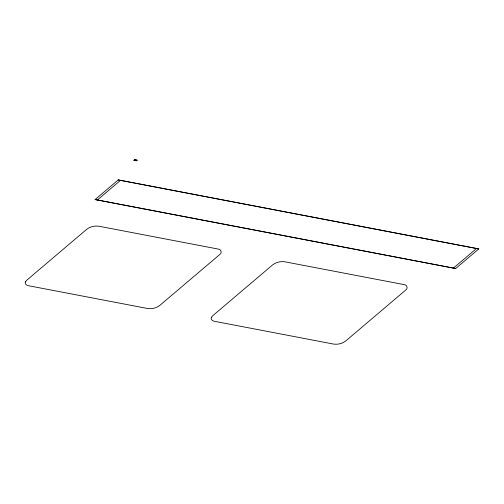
<?xml version="1.0" encoding="UTF-8"?>
<svg xmlns="http://www.w3.org/2000/svg" width="504" height="504" viewBox="0 0 504 504"><rect width="100%" height="100%" fill="white"/><g stroke="black" fill="none" stroke-linecap="round" stroke-linejoin="round"><path stroke-width="0.76" d="M133.888 160.354L134.574 159.73L137.12 160.215L134.574 159.774L133.888 160.354L136.427 160.839L137.12 160.215M135.16 160.574L135.847 159.988M118.238 179.915L95.073 199.578L455.641 268.55L478.8 248.894L118.238 179.915L478.737 248.951M97.285 200.05L120.425 180.407M453.335 268.166L476.475 248.522M134.234 160.033L136.773 160.518M95.143 199.521L455.704 268.5M25.471 281.799C24.375 283.909 26.781 285.56 28.652 285.749L147.697 308.524C151.855 309.128 156.316 308.083 159.661 305.519L219.637 254.621C222.554 252.895 221.023 248.97 217.841 248.989L98.797 226.214C94.645 225.603 90.178 226.649 86.833 229.213L26.863 280.117L25.471 281.799M211.397 317.363C210.3 319.473 212.701 321.13 214.578 321.313L333.623 344.087C337.774 344.698 342.241 343.652 345.587 341.088L405.556 290.184C408.479 288.464 406.949 284.533 403.767 284.552L284.722 261.778C280.564 261.173 276.098 262.219 272.752 264.783L212.782 315.68L211.397 317.363"/></g></svg>
